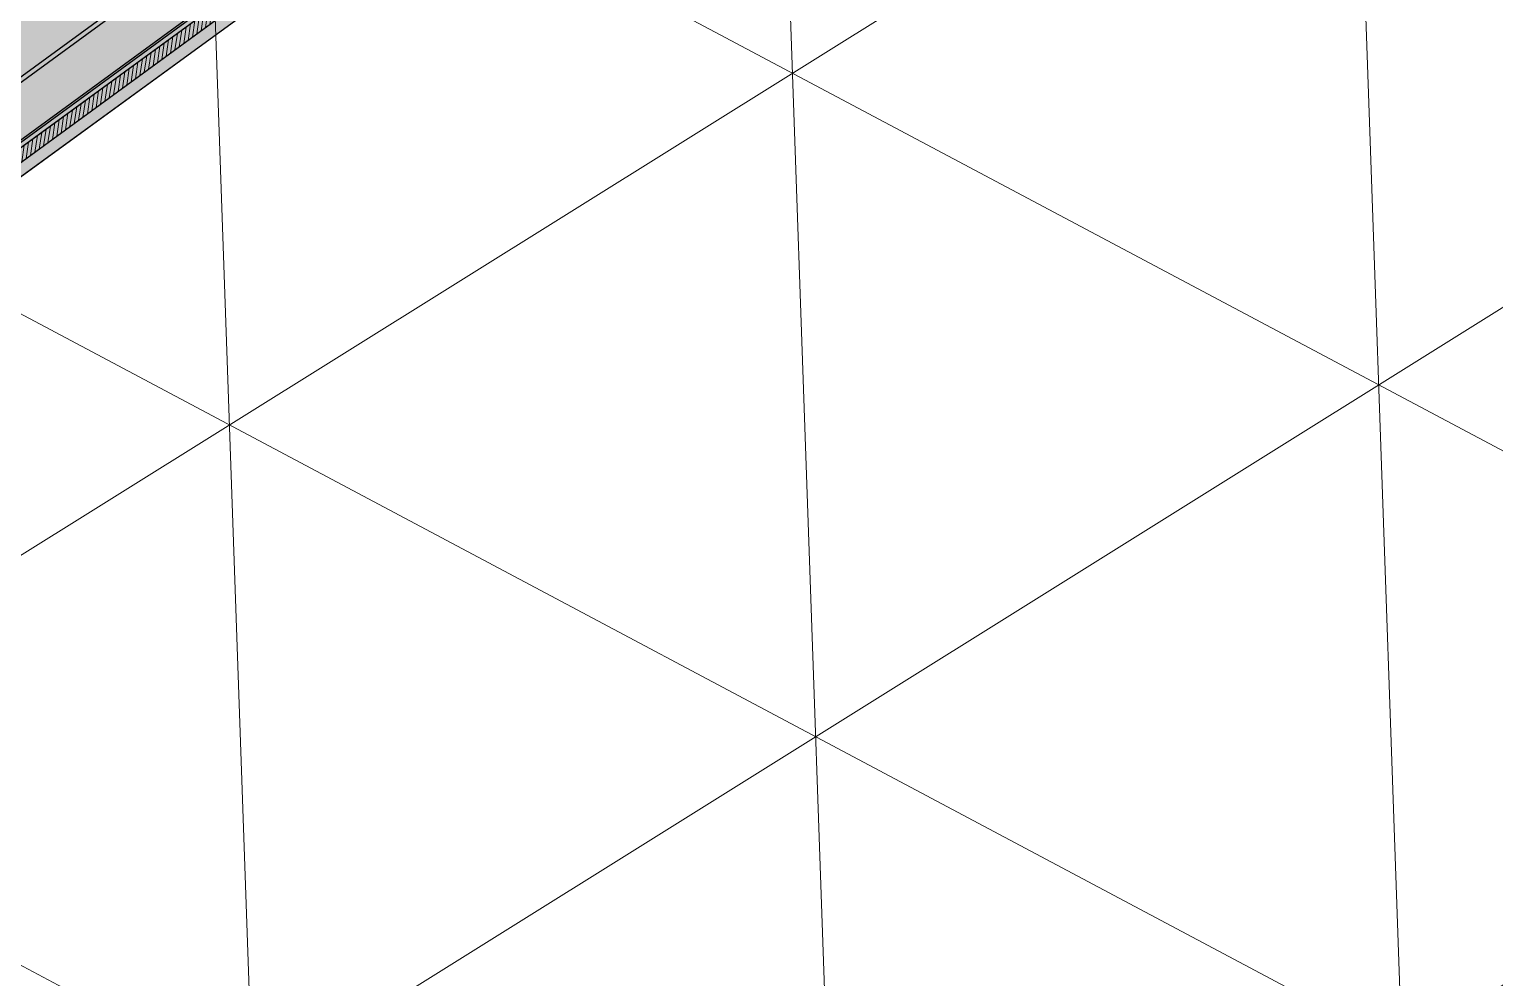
# Model space of a CAD drawing. Header units: metres. Extents: x 678805 to 1359287, y 2747329 to 5497370.
# Drawn here: x 679867.951 to 679868.558, y 2748708.306 to 2748708.698 of the extents above; entities that cross this region are included whole.
import ezdxf

# ---------------------------------------------------------------- set-up
doc = ezdxf.new("R2010")
doc.units = ezdxf.units.M
for name, color, linetype in [('00_XREF_MON_HSC_PAVEMENT', 7, 'Continuous'), ('00_XREF_TWQ_BUILDINGS', 7, 'Continuous'), ('XREF_MON_BUILDINGS$0$00-Modulos DEFINIDOS', 7, 'Continuous'), ('XREF_MON_BUILDINGS$0$00-Modulos ROOFS', 2, 'Continuous'), ('XREF_MON_BUILDINGS$0$02-L-01_Struture aux', 4, 'Continuous'), ('XREF_MON_BUILDINGS$0$02-L-panel', 5, 'Continuous')]:
    doc.layers.add(name, color=color, linetype=linetype)
doc.layers.add('XREF_MON_BUILDINGS$0$0-WIPEOUTS', color=7, linetype='Continuous', true_color=0xffffff)
doc.layers.add('XREF_MON_BUILDINGS$0$02-H-254', color=254, linetype='Continuous', lineweight=0)
doc.layers.add('XREF_MON_BUILDINGS$0$02-KH-13 Restaurant', color=7, linetype='Continuous', lineweight=30, true_color=0xed2d02)
doc.layers.add('XREF_MON_HSC_PAVEMENT$0$03-TR-Pavement_07_Precast irregular Concrete Blocks', color=7, linetype='Continuous', lineweight=5, true_color=0xb3b3b3)
doc.layers.get('XREF_MON_BUILDINGS$0$02-KH-13 Restaurant').off()

# ---------------------------------------------------------------- blocks, each defined once
blk = doc.blocks.new('XREF_MON_BUILDINGS$0$modulo kiosco')
at = {"layer": 'XREF_MON_BUILDINGS$0$0-WIPEOUTS', "true_color": 0xfcfcfc}
h = blk.add_hatch(color=7, dxfattribs=at)
h.dxf.hatch_style = 1
h.paths.add_polyline_path([(119.6986085139215, -61.62058441969566), (119.6986085125245, -56.82058442011476), (124.4986085132696, -56.82058442058042), (124.4986085123383, -61.62058442132547)])
at = {"layer": 'XREF_MON_BUILDINGS$0$00-Modulos ROOFS', "lineweight": 0}
blk.add_lwpolyline([(119.6986085139215, -61.62058441969566), (119.6986085125245, -56.82058442011476), (124.4986085132696, -56.82058442058042), (124.4986085123383, -61.62058442132547)], close=True, dxfattribs=at)
at = {"layer": 'XREF_MON_BUILDINGS$0$00-Modulos ROOFS'}
blk.add_lwpolyline([(124.4986085137352, -57.12058442062698), (124.4986085132696, -56.82058442058042), (124.1986085125245, -56.82058442151174), (119.9986085128039, -56.82058442034759), (119.6986085125245, -56.82058442011476), (119.6986085125245, -57.12058442085981), (119.6986085134558, -61.32058442058042), (119.6986085139215, -61.62058441969566), (119.9986085128039, -61.62058442062698), (124.1986085125245, -61.62058442109264), (124.4986085123383, -61.62058442132547), (124.4986085128039, -61.32058442081325)], close=True, dxfattribs=at)
blk = doc.blocks.new('XREF_MON_BUILDINGS$0$Modulos_Restaurant Monasya')
at = {"layer": 'XREF_MON_BUILDINGS$0$02-H-254', "ltscale": 125}
h = blk.add_hatch(dxfattribs=at)
h.set_pattern_fill('ANSI31', color=256, scale=0.0005, angle=0.07794534709089082, style=0)
h.set_pattern_definition([(45.07794534709085, (-131.0440253064084, -541.1613749537133), (-0.001124058071787311, 0.001121003881014598), [])])
h.paths.add_polyline_path([(10.20386544169389, 9.58294703110903), (10.79873435082072, 9.583759654275356), (10.79874108798128, 9.57882747068061), (10.20387217742484, 9.578016575815925)])
at = {"layer": 'XREF_MON_BUILDINGS$0$02-L-01_Struture aux'}
for p, q in [((9.638084912468173, 9.555430502361334), (14.36100173704438, 9.56188225875303)), ((14.36100440069043, 9.559932374479445), (9.638087576265946, 9.553480507027645))]:
    blk.add_line(p, q, dxfattribs=at)
for points in [[(14.36097455983713, 9.581776947439721), (9.638057654701583, 9.575325190937976)], [(9.638058787328134, 9.574555040151383), (14.36097561143868, 9.581006796542624)]]:
    blk.add_lwpolyline(points, dxfattribs=at)
at = {"layer": 'XREF_MON_BUILDINGS$0$02-L-panel'}
blk.add_line((10.20027163481308, 9.578020382851607), (14.36934086862357, 9.583703419874155), dxfattribs=at)
blk.add_lwpolyline([(10.79874108567373, 9.578828819001048), (10.79873435082072, 9.583759654275356), (10.20386544169389, 9.58294703110903), (10.2038721706295, 9.578021550237965), (10.62854418531163, 9.57859546645591)], dxfattribs=at)
blk = doc.blocks.new('XREF_MON_BUILDINGS')
at = {"layer": 'XREF_MON_BUILDINGS$0$02-KH-13 Restaurant', "linetype": 'Continuous', "xscale": -1, "rotation": 126.0584132300309}
blk.add_blockref('XREF_MON_BUILDINGS$0$modulo kiosco', (679745.4167517722, 2748773.425186136), dxfattribs=at)
at = {"layer": 'XREF_MON_BUILDINGS$0$00-Modulos DEFINIDOS', "rotation": 216.0573440932065}
blk.add_blockref('XREF_MON_BUILDINGS$0$Modulos_Restaurant Monasya', (679870.6460366151, 2748722.461789462), dxfattribs=at)
blk = doc.blocks.new('XREF_MON_HSC_PAVEMENT')
at = {"layer": 'XREF_MON_HSC_PAVEMENT$0$03-TR-Pavement_07_Precast irregular Concrete Blocks', "linetype": 'Continuous'}
h = blk.add_hatch(dxfattribs=at)
h.set_pattern_fill('NET3', color=256, scale=0.075, angle=92)
h.set_pattern_definition([(91.99999999999997, (679898.7697564481, 2748715.385348614), (-0.2379799406839221, -0.008310442652282986), []), (152, (679898.7697564481, 2748715.385348614), (-0.1117929158883903, -0.2102518955495319), []), (212, (679898.7697564481, 2748715.385348614), (0.1261870247955318, -0.201941452897249), [])])
h.paths.add_polyline_path([(679858.5016801929, 2748700.126433144), (679883.3906801362, 2748715.619636551), (679862.621122878, 2748743.643882493), (679859.153208235, 2748741.480948735), (679858.8356451598, 2748741.990027512), (679839.8293875301, 2748730.135477967)])

msp = doc.modelspace()

# ---------------------------------------------------------------- block references
at = {"layer": '00_XREF_MON_HSC_PAVEMENT'}
msp.add_blockref('XREF_MON_HSC_PAVEMENT', (0, 0), dxfattribs=at)

# ---------------------------------------------------------------- next in the draw order: block references
at = {"layer": '00_XREF_TWQ_BUILDINGS'}
msp.add_blockref('XREF_MON_BUILDINGS', (0, 0), dxfattribs=at)

# ---------------------------------------------------------------- next in the draw order: block references
msp.add_blockref('XREF_MON_BUILDINGS', (0, 0))

doc.saveas('drawing.dxf')
